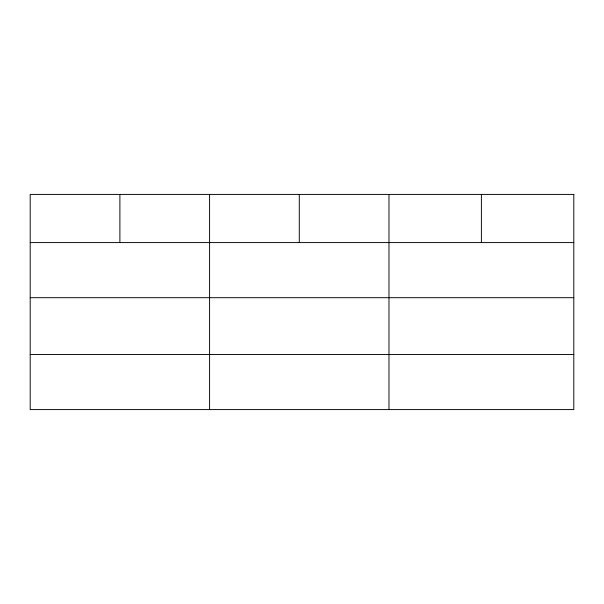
<?xml version="1.0" encoding="UTF-8"?>
<svg xmlns="http://www.w3.org/2000/svg" width="604" height="604" viewBox="0 0 604 604"><rect width="100%" height="100%" fill="white"/><g stroke="black" fill="none" stroke-linecap="round" stroke-linejoin="round"><path stroke-width="0.91" d="M30.2 242.589L573.8 242.589M30.2 297.697L573.8 297.697M30.2 354.473L573.8 354.473M481.388 194.412L481.388 242.589M388.976 194.412L388.976 409.587M299.282 194.412L299.282 242.589M209.588 194.412L209.588 409.587M119.894 194.412L119.894 242.589M573.8 194.412L30.2 194.412L30.2 409.587L573.8 409.587L573.8 194.412"/></g></svg>
